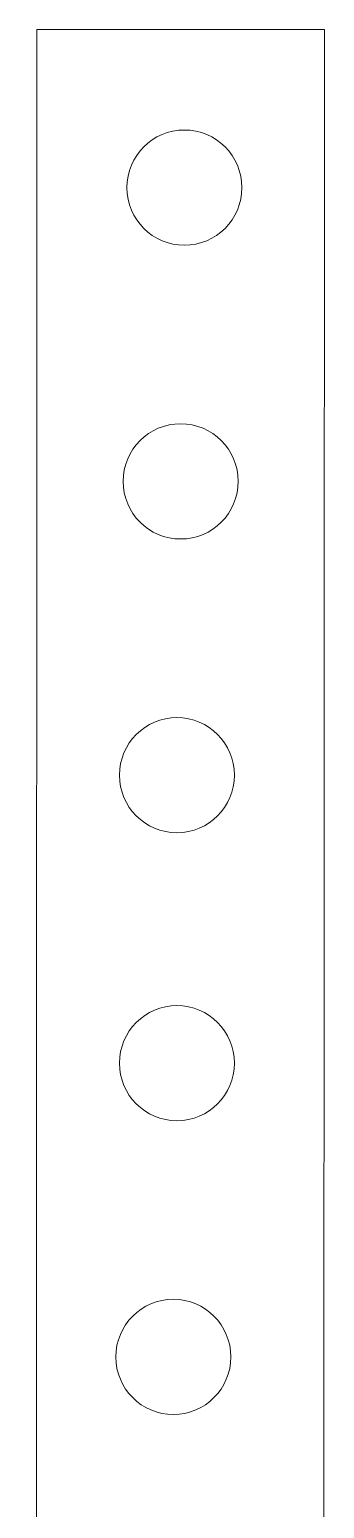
# Model space of a CAD drawing. Header units: millimetres. Extents: x 1880 to 4113, y 771 to 2990.
# Drawn here: x 2360.7 to 2381.2, y 2518.4 to 2621.1 of the extents above; entities that cross this region are included whole.
import ezdxf

# ---------------------------------------------------------------- set-up
doc = ezdxf.new("R2010")
doc.units = ezdxf.units.MM
doc.layers.add('004-PI-DIN Šina', color=3, linetype='Continuous')

msp = doc.modelspace()

# ---------------------------------------------------------------- linework, layer by layer
at = {"layer": '004-PI-DIN Šina', "color": 0, "linetype": 'ByBlock', "lineweight": 0}
for p, q in [((2361.21, 2621.13), (2360.7, 1193.72)), ((2361.21, 2621.13), (2381.21, 2621.13)), ((2380.7, 1193.72), (2381.21, 2621.13))]:
    msp.add_line(p, q, dxfattribs=at)
at = {"layer": '004-PI-DIN Šina', "color": 0, "linetype": 'ByBlock', "lineweight": 0, "ltscale": 0.01}
for centre in [(2371.47, 2610.16), (2371.47, 2610.16), (2371.21, 2589.76), (2371.21, 2589.76), (2371.21, 2589.76), (2370.95, 2569.36), (2370.95, 2549.36), (2370.7, 2528.96)]:
    msp.add_circle(centre, 4, dxfattribs=at)

doc.saveas('drawing.dxf')
